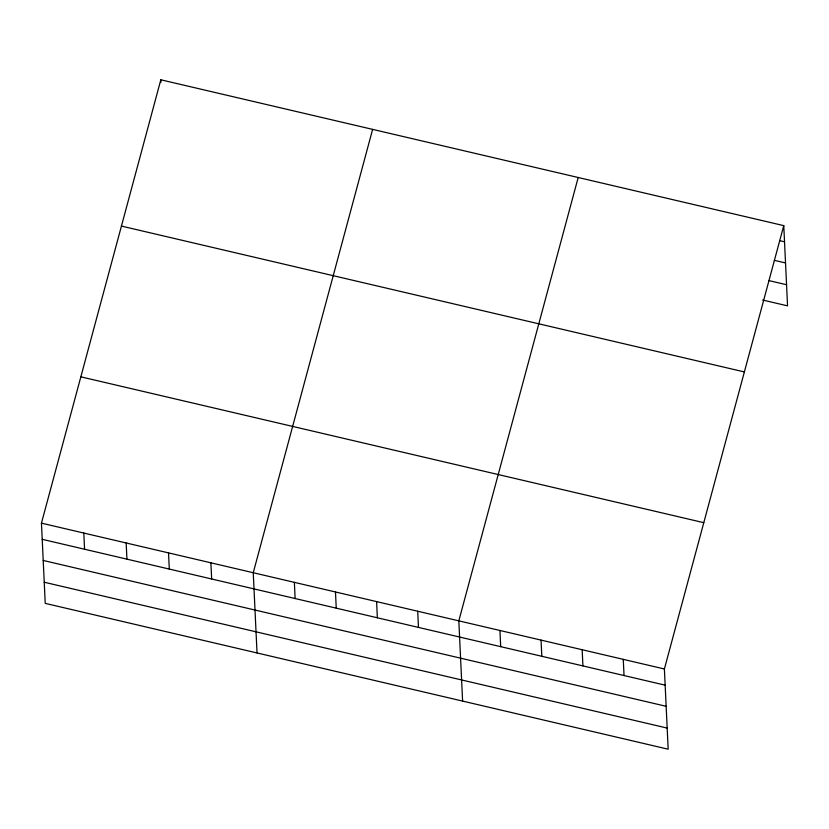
<?xml version="1.0" encoding="UTF-8"?>
<svg xmlns="http://www.w3.org/2000/svg" width="829" height="829" viewBox="0 0 829 829"><rect width="100%" height="100%" fill="white"/><g stroke="black" fill="none" stroke-linecap="round" stroke-linejoin="round"><path stroke-width="1.24" d="M783.768 225.633L664.392 668.982L668.174 749.209L45.232 603.367L41.45 523.14L160.826 79.791L783.768 225.633L787.55 305.86L762.628 300.025M372.625 129.376L253.249 572.725L257.031 652.951M578.196 177.499L458.82 620.859L462.603 701.085M779.55 240.648L784.535 241.819M774.317 260.327L785.529 262.948M769.115 280.648L786.555 284.73M121.428 226.089L744.369 371.941M80.848 376.832L703.78 522.674M41.45 523.14L664.392 668.982M42.217 539.316L665.159 685.168M43.212 560.456L666.153 706.298M44.238 582.227L667.179 728.08M623.273 659.356L624.04 675.542M582.165 649.729L582.922 665.915M541.047 640.102L541.814 656.288M499.939 630.475L500.695 646.661M417.702 611.232L418.469 627.408M376.594 601.605L377.35 617.792M335.476 591.979L336.242 608.165M294.368 582.352L295.124 598.538M210.887 562.808L211.654 578.994M160.826 79.791L160.94 82.278M168.525 552.891L169.292 569.077M126.174 542.974L126.93 559.16M83.812 533.057L84.568 549.244"/></g></svg>
